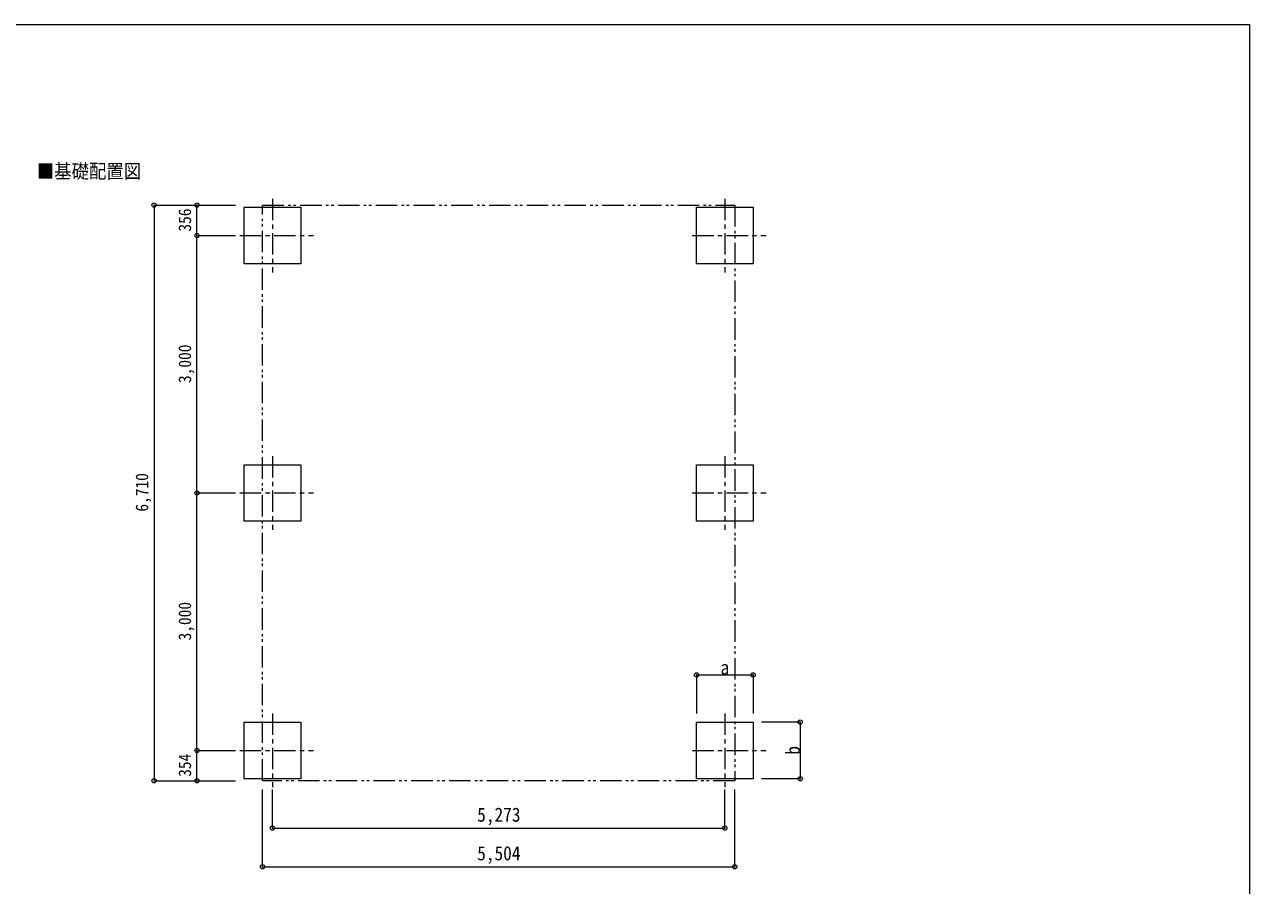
# Model space of a CAD drawing. Units: millimetres at full size, sheet at 1:50. Extents: x -14053 to 14053, y -9700 to 9700.
# Drawn here: x -931 to 13347, y -335 to 9700 of the extents above; entities that cross this region are included whole.
import ezdxf
from ezdxf.enums import TextEntityAlignment as Align

# ---------------------------------------------------------------- set-up
doc = ezdxf.new("R2010")
doc.units = ezdxf.units.MM
doc.header["$LTSCALE"] = 50
doc.header["$PDMODE"] = 32
doc.header["$PDSIZE"] = 50
doc.linetypes.add('CHAIN1', pattern=[8, 5, -1, 1, -1])
doc.linetypes.add('DOUBLE_CHAIN1', pattern=[8.8, 5, -1, 0.6, -0.6, 0.6, -1])
doc.layers.add('1-7', color=7, linetype='Continuous')
for name, color, linetype, lineweight in [('1-8', 6, 'Continuous', 9), ('1-A', 4, 'Continuous', 9), ('F-0', 7, 'Continuous', 9)]:
    doc.layers.add(name, color=color, linetype=linetype, lineweight=lineweight)
doc.styles.add('ＭＳ ゴシック', font='')
doc.styles.get('ＭＳ ゴシック').set_extended_font_data('MS Gothic')

msp = doc.modelspace()

# ---------------------------------------------------------------- linework, layer by layer
at = {"layer": '1-8'}
for p, q in [((579.75, 7595.69), (579.75, 885.95)), ((579.75, 7595.69), (1529.75, 7595.69)), ((1079.75, 7239.68), (1079.75, 7595.69)), ((1079.75, 7239.68), (1529.75, 7239.68)), ((1079.75, 4239.68), (1079.75, 7239.68)), ((1079.75, 4239.68), (1529.75, 4239.68)), ((1079.75, 1239.68), (1079.75, 4239.68)), ((6901.75, 2118.73), (6901.75, 1668.73)), ((8110.75, 1569.73), (7660.75, 1569.73)), ((8110.75, 1569.73), (8110.75, 909.68)), ((1079.75, 1239.68), (1529.75, 1239.68)), ((1079.75, 885.95), (1079.75, 1239.68)), ((579.75, 885.95), (1529.75, 885.95)), ((8110.75, 909.68), (7660.75, 909.68)), ((1843.25, -116.16), (1843.25, 783.48)), ((1958.75, 333.48), (1958.75, 783.48)), ((7231.75, 333.48), (7231.75, 783.48)), ((7347.25, -116.16), (7347.25, 783.48)), ((1958.75, 333.48), (7231.75, 333.48)), ((1843.25, -116.16), (7347.25, -116.16))]:
    msp.add_line(p, q, dxfattribs=at)
msp.add_lwpolyline([(6901.75, 2118.73), (7561.75, 2118.73), (7561.75, 1668.73)], dxfattribs=at)
for p in [(579.75, 7595.69), (1079.75, 7595.69), (1079.75, 7239.68), (1079.75, 4239.68), (6901.75, 2118.73), (7561.75, 2118.73), (8110.75, 1569.73), (1079.75, 1239.68), (579.75, 885.95), (1079.75, 885.95), (8110.75, 909.68), (1958.75, 333.48), (7231.75, 333.48), (1843.25, -116.16), (7347.25, -116.16)]:
    msp.add_point(p, dxfattribs=at)
at = {"layer": '1-A'}
for p, q in [((1628.75, 7569.73), (2288.75, 7569.73)), ((1628.75, 6909.68), (1628.75, 7569.73)), ((2288.75, 7569.73), (2288.75, 6909.68)), ((6901.75, 7569.73), (7561.75, 7569.73)), ((6901.75, 6909.68), (6901.75, 7569.73)), ((7561.75, 7569.73), (7561.75, 6909.68)), ((2288.75, 6909.68), (1628.75, 6909.68)), ((7561.75, 6909.68), (6901.75, 6909.68)), ((1628.75, 4569.73), (2288.75, 4569.73)), ((1628.75, 3909.68), (1628.75, 4569.73)), ((2288.75, 4569.73), (2288.75, 3909.68)), ((6901.75, 4569.73), (7561.75, 4569.73)), ((6901.75, 3909.68), (6901.75, 4569.73)), ((7561.75, 4569.73), (7561.75, 3909.68)), ((2288.75, 3909.68), (1628.75, 3909.68)), ((7561.75, 3909.68), (6901.75, 3909.68)), ((1628.75, 1569.73), (2288.75, 1569.73)), ((1628.75, 909.68), (1628.75, 1569.73)), ((2288.75, 1569.73), (2288.75, 909.68)), ((6901.75, 1569.73), (7561.75, 1569.73)), ((6901.75, 909.68), (6901.75, 1569.73)), ((7561.75, 1569.73), (7561.75, 909.68)), ((2288.75, 909.68), (1628.75, 909.68)), ((7561.75, 909.68), (6901.75, 909.68))]:
    msp.add_line(p, q, dxfattribs=at)
at = {"layer": '1-A', "color": 7, "linetype": 'DOUBLE_CHAIN1'}
for p, q in [((1843.25, 885.95), (1843.25, 7595.69)), ((7347.25, 885.95), (1843.25, 885.95))]:
    msp.add_line(p, q, dxfattribs=at)
at = {"layer": '1-A', "linetype": 'CHAIN1'}
for p, q in [((1958.75, 7669.73), (1958.75, 6809.68)), ((7231.75, 7669.73), (7231.75, 6809.68)), ((1578.75, 7239.68), (2438.75, 7239.68)), ((6851.75, 7239.68), (7711.75, 7239.68)), ((1958.75, 4669.73), (1958.75, 3809.68)), ((7231.75, 4669.73), (7231.75, 3809.68)), ((1578.75, 4239.68), (2438.75, 4239.68)), ((6851.75, 4239.68), (7711.75, 4239.68)), ((1958.75, 1669.73), (1958.75, 809.68)), ((7231.75, 1669.73), (7231.75, 809.68)), ((1578.75, 1239.68), (2438.75, 1239.68)), ((6851.75, 1239.68), (7711.75, 1239.68))]:
    msp.add_line(p, q, dxfattribs=at)
at = {"layer": '1-A', "color": 7, "linetype": 'DOUBLE_CHAIN1'}
msp.add_lwpolyline([(1843.25, 7595.69), (7347.25, 7595.69), (7347.25, 885.95)], dxfattribs=at)
at = {"layer": 'F-0', "color": 5, "lineweight": 5}
for p, q in [((-14053.43, 9700), (13346.57, 9700)), ((13346.57, 9700), (13346.57, -9700))]:
    msp.add_line(p, q, dxfattribs=at)

# ---------------------------------------------------------------- texts
at = {"layer": '1-7', "style": 'ＭＳ ゴシック', "width": 0.9}
msp.add_text('■基礎配置図', height=165, dxfattribs=at).set_placement((-786.9, 7858.05), align=Align.BOTTOM_LEFT)
at = {"layer": '1-8', "color": 7, "style": 'ＭＳ ゴシック', "width": 0.9}
for s, height, p in [('356', 146.6, (1054.75, 7286.44)), ('3,000', 146.6, (1054.75, 5520.93)), ('6,710', 146.6, (554.75, 4022.07)), ('3,000', 146.6, (1054.75, 2520.93)), ('354', 146.6, (1054.75, 931.56)), ('b', 165, (8155.75, 1189.7))]:
    msp.add_text(s, height=height, rotation=90, dxfattribs=at).set_placement(p, align=Align.BOTTOM_LEFT)
for s, p in [('a', (7181.75, 2073.73)), ('5,273', (4345.25, 358.48)), ('5,504', (4345.25, -91.16))]:
    msp.add_text(s, height=165, dxfattribs=at).set_placement(p, align=Align.BOTTOM_LEFT)

doc.saveas('drawing.dxf')
